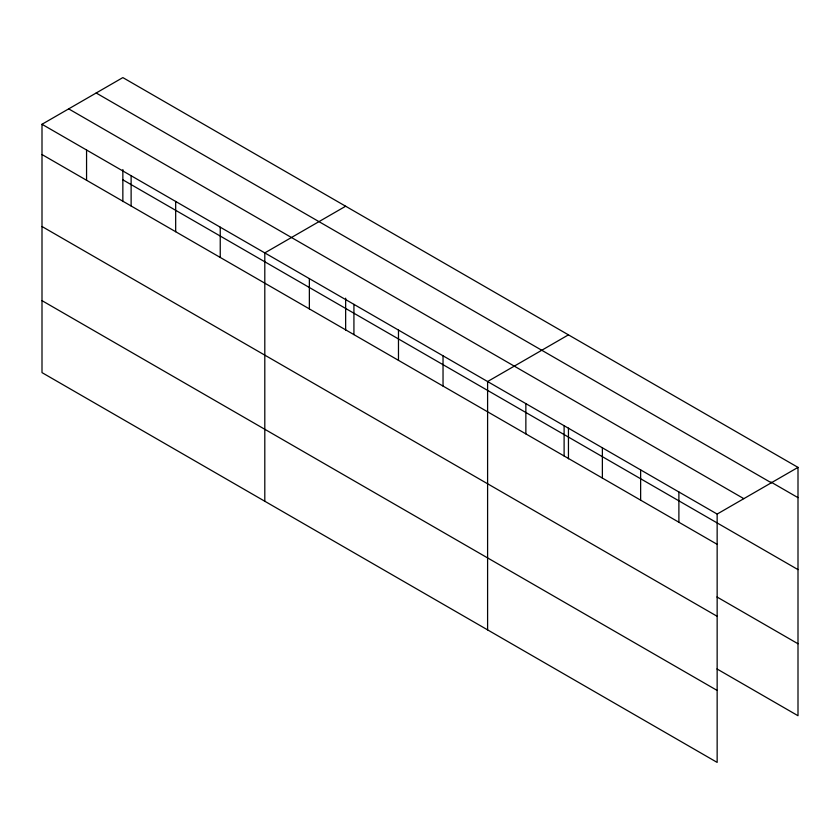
<?xml version="1.0" encoding="UTF-8"?>
<svg xmlns="http://www.w3.org/2000/svg" width="840" height="840" viewBox="0 0 840 840"><rect width="100%" height="100%" fill="white"/><g stroke="black" fill="none" stroke-linecap="round" stroke-linejoin="round"><path stroke-width="1.26" d="M42 124.278L717.15 514.069L717.15 762.405L42 372.614L42 124.278L122.85 77.595L798 467.387L798 715.722L716.982 668.945M345.649 206.231L264.8 252.903L264.8 501.239M568.449 334.856L487.599 381.538L487.599 629.874M717.15 514.069L798 467.387M770.994 482.066L798 497.658M96.17 92.998L771.32 482.79M68.68 108.874L743.831 498.666M122.85 179.823L798 569.615M42 154.539L717.15 544.331M716.982 596.988L798 643.766M42 226.506L717.15 616.298M42 300.647L717.15 690.438M678.888 491.978L678.888 522.249M640.637 469.896L640.637 500.157M602.375 447.804L602.375 478.065M568.449 428.096L568.449 458.819M564.113 425.712L564.113 455.983M525.861 403.631L525.861 433.892M443.037 355.814L443.037 386.075M398.475 330.089L398.475 360.35M353.923 304.364L353.923 334.625M345.649 298.179L345.649 330.183M309.362 278.639L309.362 308.899M220.238 227.178L220.238 257.45M175.675 201.453L175.675 231.714M131.124 175.728L131.124 205.989M122.85 169.543L122.85 201.558M86.562 150.003L86.562 180.264"/></g></svg>
